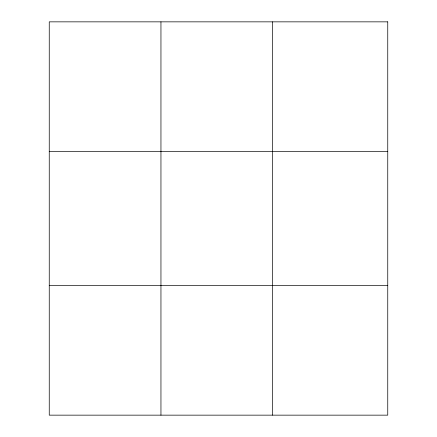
<?xml version="1.0" encoding="UTF-8"?>
<svg xmlns="http://www.w3.org/2000/svg" width="437" height="437" viewBox="0 0 437 437"><rect width="100%" height="100%" fill="white"/><g stroke="black" fill="none" stroke-linecap="round" stroke-linejoin="round"><path stroke-width="0.66" d="M160.953 21.85L160.953 415.15M272.661 21.85L272.661 415.15M49.25 151.639L387.75 151.639M49.25 285.361L387.75 285.361M387.75 21.85L387.75 415.15L49.25 415.15L49.25 21.85L387.75 21.85"/></g></svg>
